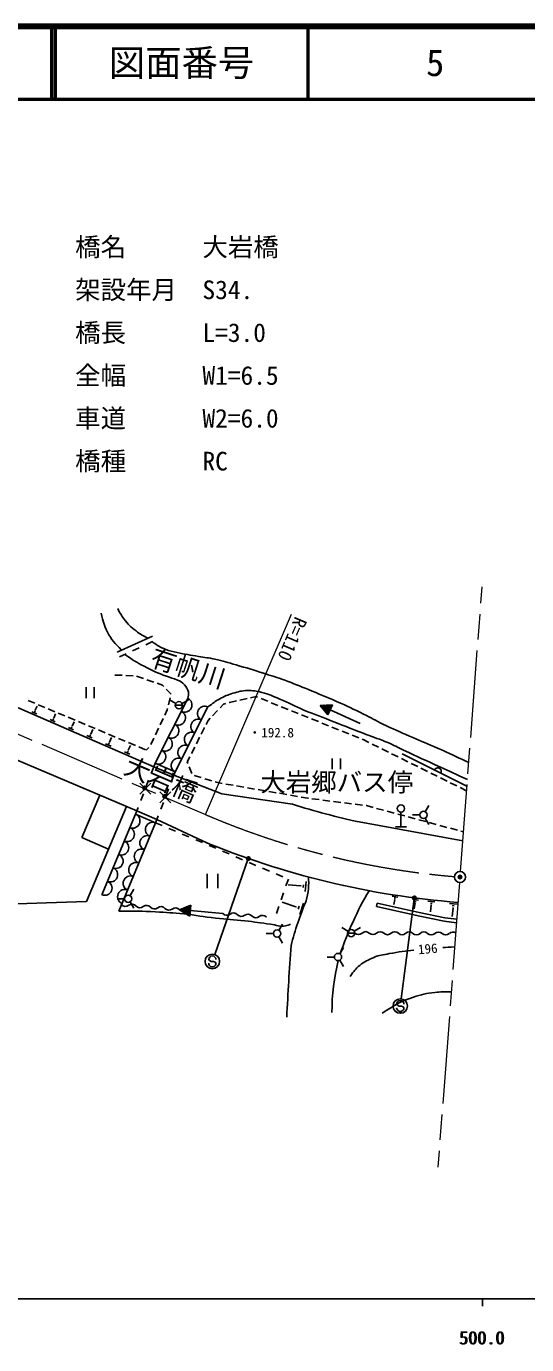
# Model space of a CAD drawing. Units: millimetres, scale not verified. Extents: x 40000 to 29818258, y -6773390 to 380000.
# Drawn here: x 505290 to 574066, y 198715 to 380000 of the extents above; entities that cross this region are included whole.
import ezdxf
from ezdxf.enums import TextEntityAlignment as Align

# ---------------------------------------------------------------- set-up
doc = ezdxf.new("R2010")
doc.units = ezdxf.units.MM
doc.header["$LTSCALE"] = 1000
doc.header["$PDMODE"] = 32
doc.header["$PDSIZE"] = 500
doc.linetypes.add('CHAIN', pattern=[18.5, 12, -1.5, 3.5, -1.5])
for name, color, linetype, lineweight in [('S-BGD', 7, 'Continuous', 25), ('S-BMK', 2, 'CHAIN', 13), ('S-BMK-SRVR', 3, 'Continuous', 25), ('S-STR-HTXT', 7, 'Continuous', 13), ('S-STR-STRC', 7, 'Continuous', 25), ('S-TTL', 2, 'Continuous', 140), ('S-TTL-BAND', 7, 'Continuous', 25), ('S-TTL-LINE', 7, 'Continuous', 50)]:
    doc.layers.add(name, color=color, linetype=linetype, lineweight=lineweight)
doc.layers.add('S-OTRS', color=6, linetype='Continuous')
doc.layers.add('S-TTL-TXT', color=7, linetype='Continuous')
doc.styles.add('ＭＳ ゴシック', font='')
doc.styles.get('ＭＳ ゴシック').set_extended_font_data('MS Gothic')

msp = doc.modelspace()

# ---------------------------------------------------------------- linework, layer by layer
at = {"layer": 'S-BGD'}
for p, q in [((474771, 299063), (522820, 278191)), ((517787, 293938), (522629, 296160)), ((518079, 293302), (518988, 293719)), ((519897, 294136), (520806, 294553)), ((521715, 294970), (522624, 295387)), ((520466, 272128), (472020, 292651)), ((517457, 290799), (518456, 290756)), ((518955, 290735), (519954, 290693)), ((520445, 290622), (521392, 290301)), ((521865, 290141), (522813, 289820)), ((513504, 289116), (513504, 287616)), ((514629, 289116), (514629, 287616)), ((523286, 289659), (523995, 289419)), ((523995, 289419), (524168, 289237)), ((524513, 288875), (525194, 288160)), ((505521, 287301), (506443, 286914)), ((506520, 285949), (506764, 286509)), ((506904, 286721), (507827, 286334)), ((523001, 278657), (527503, 287586)), ((525070, 287662), (524827, 286692)), ((525835, 286887), (524969, 287387)), ((525194, 288160), (525191, 288148)), ((525768, 286637), (526768, 286637)), ((526701, 286887), (527567, 287387)), ((532397, 286789), (531933, 286298)), ((532709, 286878), (532397, 286789)), ((533239, 287029), (533190, 287015)), ((534166, 287233), (533239, 287029)), ((535631, 287555), (534654, 287340)), ((536870, 287827), (536119, 287662)), ((537085, 287741), (536870, 287827)), ((538477, 287182), (537549, 287555)), ((539868, 286623), (538941, 286995)), ((541260, 286064), (540332, 286436)), ((545695, 286620), (547371, 286685)), ((546752, 285318), (545695, 286620)), ((545765, 286533), (547041, 285956)), ((545806, 286624), (547082, 286047)), ((546030, 286633), (547123, 286138)), ((546253, 286642), (547164, 286229)), ((546477, 286650), (547206, 286320)), ((546700, 286659), (547247, 286411)), ((547371, 286685), (546752, 285318)), ((546924, 286667), (547288, 286502)), ((547147, 286676), (547329, 286594)), ((506713, 285460), (506032, 285756)), ((506532, 285742), (506361, 285816)), ((506542, 285940), (506499, 285958)), ((508288, 286140), (509210, 285754)), ((509243, 284361), (508545, 284664)), ((509057, 284649), (508883, 284725)), ((509068, 284852), (509024, 284871)), ((509046, 284862), (509299, 285445)), ((509671, 285560), (510593, 285173)), ((511054, 284980), (511976, 284593)), ((524101, 284839), (523671, 283936)), ((524654, 286001), (524316, 285290)), ((524706, 286207), (524654, 286001)), ((530260, 286404), (525758, 277475)), ((530558, 284845), (530292, 284563)), ((531589, 285935), (530902, 285208)), ((542652, 285504), (541724, 285877)), ((544044, 284945), (543116, 285318)), ((545436, 284386), (544508, 284759)), ((545906, 286360), (546999, 285865)), ((546047, 286186), (546958, 285774)), ((546188, 286013), (546917, 285683)), ((546329, 285839), (546875, 285591)), ((546470, 285665), (546834, 285500)), ((546611, 285492), (546793, 285409)), ((551160, 284145), (547061, 286001)), ((511789, 283255), (511075, 283565)), ((511599, 283550), (511420, 283628)), ((511609, 283758), (511565, 283777)), ((511587, 283767), (511851, 284375)), ((512437, 284400), (513359, 284013)), ((513821, 283819), (514743, 283433)), ((514144, 282666), (514419, 283297)), ((515204, 283239), (516126, 282852)), ((523456, 283484), (523026, 282581)), ((529790, 283571), (529339, 282678)), ((530292, 284563), (530016, 284017)), ((546828, 283827), (545900, 284200)), ((548220, 283268), (547292, 283641)), ((549612, 282709), (548684, 283082)), ((514351, 282143), (513621, 282460)), ((514156, 282444), (513974, 282523)), ((514167, 282656), (514122, 282676)), ((516929, 281023), (516183, 281347)), ((516730, 281331), (516544, 281412)), ((516587, 282659), (517509, 282272)), ((516741, 281548), (516694, 281568)), ((516718, 281558), (517003, 282213)), ((517970, 282079), (518892, 281692)), ((519308, 280442), (519603, 281123)), ((519353, 281498), (520276, 281111)), ((522811, 282130), (522381, 281227)), ((529114, 282232), (528663, 281340)), ((551004, 282150), (550076, 282523)), ((551584, 281917), (551468, 281963)), ((552368, 281529), (551584, 281917)), ((553713, 280864), (552816, 281307)), ((519523, 279896), (518761, 280227)), ((519320, 280210), (519129, 280293)), ((519331, 280432), (519284, 280453)), ((520737, 280918), (521659, 280531)), ((522109, 280816), (521775, 280482)), ((527761, 279554), (527404, 278849)), ((528437, 280893), (527986, 280001)), ((547332, 279334), (547332, 277834)), ((548457, 279334), (548457, 277834)), ((555057, 280199), (554161, 280643)), ((556402, 279535), (555505, 279978)), ((557747, 278870), (556850, 279313)), ((565863, 275521), (556945, 279983)), ((522820, 278191), (522458, 277259)), ((523001, 278657), (522820, 278191)), ((522820, 278191), (525577, 277008)), ((523001, 278657), (525758, 277475)), ((525758, 277475), (525577, 277008)), ((527404, 278849), (527482, 278654)), ((527668, 278190), (528039, 277262)), ((559091, 278205), (558195, 278648)), ((560436, 277540), (559539, 277983)), ((522393, 274409), (520893, 275909)), ((520893, 274409), (522393, 275909)), ((522096, 276327), (521734, 275394)), ((525577, 277008), (525215, 276076)), ((525577, 277008), (532185, 274450)), ((528381, 276969), (529341, 276687)), ((529820, 276545), (530779, 276263)), ((531259, 276121), (531783, 275967)), ((531783, 275967), (532230, 275890)), ((532723, 275805), (533708, 275634)), ((561780, 276875), (560884, 277319)), ((563125, 276211), (562229, 276654)), ((564470, 275546), (563573, 275989)), ((515394, 274276), (512919, 268433)), ((521372, 274462), (521010, 273530)), ((525150, 273227), (523650, 274727)), ((523650, 273227), (525150, 274727)), ((524853, 275144), (524491, 274212)), ((541876, 273033), (532185, 274450)), ((534201, 275549), (535186, 275379)), ((535679, 275294), (536664, 275124)), ((537157, 275039), (538143, 274869)), ((538635, 274784), (539621, 274614)), ((540113, 274529), (541099, 274358)), ((541592, 274273), (542577, 274103)), ((543070, 274018), (544006, 273857)), ((544006, 273857), (544055, 273850)), ((544551, 273787), (545544, 273661)), ((565814, 274881), (564918, 275324)), ((519077, 272716), (513553, 259676)), ((520466, 272128), (520285, 271662)), ((520648, 272598), (520466, 272128)), ((520466, 272128), (523223, 270945)), ((524129, 273279), (523767, 272347)), ((546040, 273598), (547032, 273473)), ((547528, 273410), (548520, 273284)), ((549016, 273221), (550008, 273095)), ((550504, 273032), (551496, 272906)), ((551992, 272843), (552066, 272834)), ((552066, 272834), (552959, 272592)), ((553442, 272462), (554407, 272201)), ((554890, 272070), (555855, 271809)), ((556788, 271939), (556788, 269939)), ((560131, 271987), (560631, 272853)), ((515685, 260578), (520291, 271676)), ((523042, 270479), (518000, 258331)), ((520285, 271662), (523042, 270479)), ((523223, 270945), (523042, 270479)), ((523042, 270479), (523963, 270089)), ((523406, 271415), (523223, 270945)), ((523223, 270945), (529484, 267992)), ((551054, 270593), (565290, 268007)), ((556338, 271679), (557303, 271418)), ((557786, 271287), (558751, 271026)), ((559381, 271554), (558381, 271554)), ((559234, 270895), (560199, 270634)), ((560131, 271121), (560631, 270255)), ((560682, 270504), (561647, 270243)), ((516602, 266873), (512919, 268433)), ((524883, 269698), (525804, 269308)), ((526725, 268918), (527646, 268527)), ((556038, 269939), (557538, 269939)), ((562130, 270112), (563095, 269851)), ((563578, 269721), (564543, 269460)), ((565026, 269329), (565383, 269232)), ((528566, 268137), (529487, 267747)), ((530408, 267356), (531328, 266966)), ((532249, 266576), (533170, 266186)), ((534090, 265795), (535011, 265405)), ((535932, 265015), (536852, 264624)), ((530129, 263465), (530129, 261465)), ((531629, 263465), (531629, 261465)), ((537773, 264234), (538694, 263844)), ((539615, 263454), (540535, 263063)), ((519543, 260466), (520043, 261332)), ((541311, 262735), (540984, 261789)), ((543017, 261795), (541298, 261959)), ((543021, 261838), (543013, 261753)), ((543375, 261934), (543342, 261592)), ((543765, 262413), (543635, 261047)), ((497335, 259099), (513553, 259676)), ((518793, 260033), (517793, 260033)), ((519543, 259600), (520043, 258734)), ((540658, 260844), (540331, 259899)), ((542347, 258927), (540471, 259560)), ((543392, 259445), (542865, 257883)), ((553539, 259442), (553429, 258954)), ((553539, 259442), (559276, 258150)), ((555593, 260385), (556376, 260264)), ((555924, 259933), (555817, 259233)), ((555857, 260144), (556052, 260114)), ((555900, 259937), (555949, 259929)), ((558362, 259959), (559212, 259828)), ((558722, 259468), (558599, 258668)), ((558648, 259697), (558861, 259665)), ((558695, 259473), (558748, 259464)), ((560500, 259694), (561442, 259600)), ((560830, 259424), (561065, 259400)), ((563456, 259399), (564548, 259290)), ((526338, 258528), (527897, 259146)), ((527768, 257652), (526338, 258528)), ((526433, 258470), (527828, 258349)), ((526442, 258570), (527837, 258449)), ((526624, 258353), (527819, 258250)), ((526650, 258652), (527845, 258549)), ((526814, 258236), (527811, 258150)), ((526858, 258734), (527854, 258648)), ((527005, 258119), (527802, 258051)), ((527065, 258817), (527862, 258748)), ((527196, 258003), (527794, 257951)), ((527273, 258899), (527871, 258848)), ((527386, 257886), (527785, 257851)), ((527481, 258982), (527880, 258947)), ((527577, 257769), (527776, 257752)), ((527689, 259064), (527888, 259047)), ((527897, 259146), (527768, 257652)), ((532316, 258012), (527832, 258399)), ((540005, 258954), (539678, 258009)), ((542364, 258976), (542331, 258878)), ((542804, 258991), (542672, 258600)), ((553429, 258954), (559171, 257661)), ((559171, 257661), (562735, 256932)), ((559276, 258150), (562816, 257426)), ((560924, 259176), (560828, 258213)), ((560895, 259179), (560953, 259173)), ((562816, 257426), (564466, 257220)), ((563947, 258798), (563828, 257603)), ((563838, 259085), (564111, 259058)), ((563913, 258802), (563981, 258795)), ((540002, 255678), (540502, 256544)), ((549506, 255565), (548640, 256065)), ((550372, 255565), (551239, 256065)), ((562735, 256932), (564428, 256721)), ((539252, 255245), (538252, 255245)), ((540002, 254812), (540502, 253946)), ((549439, 255315), (550439, 255315)), ((547634, 252021), (546634, 252021)), ((548384, 252454), (548884, 253320)), ((548384, 251588), (548884, 250722))]:
    msp.add_line(p, q, dxfattribs=at)
for centre in [(526268, 286637), (556788, 272439), (559881, 271554), (519293, 260033), (539752, 255245), (549939, 255315), (548134, 252021)]:
    msp.add_circle(centre, 500, dxfattribs=at)
for centre, radius, start, end in [((527053, 286694), 1000, 243.24168, 63.24168), ((529810, 285511), 1000, 63.24168, 243.24168), ((526153, 284908), 1000, 243.24168, 63.24168), ((528910, 283725), 1000, 63.24168, 243.24168), ((525252, 283122), 1000, 243.24168, 63.24168), ((528009, 281939), 1000, 63.24168, 243.24168), ((524352, 281336), 1000, 243.24168, 63.24168), ((527109, 280153), 1000, 63.24168, 243.24168), ((523451, 279550), 1000, 243.24168, 63.24168), ((526208, 278368), 1000, 63.24168, 243.24168), ((561839, 277535), 500, 333.42323, 153.42323), ((573280, 372702), 104500, 252.51129, 257.71971), ((519902, 270738), 1000, 247.4575, 67.4575), ((522659, 269555), 1000, 67.4575, 247.4575), ((519135, 268891), 1000, 247.4575, 67.4575), ((521892, 267708), 1000, 67.4575, 247.4575), ((518368, 267044), 1000, 247.4575, 67.4575), ((521125, 265861), 1000, 67.4575, 247.4575), ((573280, 372702), 113500, 247.30235, 265.6354), ((517601, 265196), 1000, 247.4575, 67.4575), ((520358, 264014), 1000, 67.4575, 247.4575), ((516835, 263349), 1000, 247.4575, 67.4575), ((519592, 262166), 1000, 67.4575, 247.4575), ((534879, 262256), 9228, 344.33055, 4.77285), ((516068, 261502), 1000, 247.4575, 67.4575), ((518825, 260319), 1000, 67.4575, 247.4575), ((593859, 237029), 47962, 149.82098, 161.28111), ((519817, 258565), 725, 41.45754, 128.66317), ((584331, 242648), 44030, 157.12428, 165.58611), ((518911, 259697), 725, 221.45754, 308.66317), ((520903, 259525), 725, 221.45754, 308.66317), ((521809, 258393), 725, 41.45754, 128.66317), ((522896, 259353), 725, 221.45754, 308.66317), ((523802, 258221), 725, 41.45754, 128.66317), ((524889, 259181), 725, 221.45754, 308.66317), ((525795, 258048), 725, 41.45754, 128.66317), ((532859, 258492), 725, 221.45754, 308.66317), ((533765, 257360), 725, 41.45754, 128.66317), ((534852, 258320), 725, 221.45754, 308.66317), ((535757, 257187), 725, 41.45754, 128.66317), ((536844, 258147), 725, 221.45754, 308.66317), ((537750, 257015), 725, 41.45754, 128.66317), ((550942, 255838), 725, 226.09705, 313.30269), ((551937, 254782), 725, 46.09705, 133.30269), ((552942, 255827), 725, 226.09705, 313.30269), ((553937, 254772), 725, 46.09705, 133.30269), ((554942, 255817), 725, 226.09705, 313.30269), ((555937, 254762), 725, 46.09705, 133.30269), ((556942, 255806), 725, 226.09705, 313.30269), ((557937, 254751), 725, 46.09705, 133.30269), ((558942, 255796), 725, 226.09705, 313.30269), ((559937, 254741), 725, 46.09705, 133.30269), ((560942, 255785), 725, 226.09705, 313.30269), ((561937, 254730), 725, 46.09705, 133.30269), ((562942, 255775), 725, 226.09705, 313.30269), ((563937, 254720), 725, 57.84948, 133.30269), ((944852, 224344), 404227, 175.84841, 177.2499), ((578150, 244209), 30860, 166.29026, 179.67509)]:
    msp.add_arc(centre, radius, start, end, dxfattribs=at)
for points, knots in [([(515585, 299313), (515837, 298133), (515958, 297668), (516440, 296714), (516999, 295610), (517414, 295217), (518386, 294213)], [0, 0, 0, 0, 1, 1, 1, 2, 2, 2, 2]), ([(517845, 299933), (518184, 299259), (518321, 299031), (518707, 298508), (519252, 297768), (519644, 297405), (520379, 296854), (520970, 296410), (521228, 296261), (521993, 295868)], [0, 0, 0, 0, 1, 1, 1, 2, 2, 2, 3, 3, 3, 3]), ([(522585, 295370), (523385, 294830), (523663, 294615), (524443, 294320), (525036, 294096), (525392, 294042), (526009, 293898), (527146, 293632), (527798, 293556), (528947, 293352), (529832, 293196), (530339, 293173), (531217, 292983), (532366, 292734), (532990, 292516), (534120, 292191), (535604, 291765), (536432, 291516), (537903, 291047), (539048, 290683), (539695, 290491), (540824, 290080), (542102, 289614), (542801, 289308), (544061, 288795), (545579, 288177), (546434, 287841), (547932, 287177), (549405, 286523), (550219, 286133), (551662, 285417), (552709, 284898), (553270, 284558), (554319, 284045), (555723, 283358), (556531, 283021), (557961, 282391), (559266, 281816), (560018, 281543), (561322, 280966), (562688, 280360), (563452, 280016), (564806, 279382), (565316, 279143), (565479, 279068), (566111, 278766)], [0, 0, 0, 0, 1, 1, 1, 2, 2, 2, 3, 3, 3, 4, 4, 4, 5, 5, 5, 6, 6, 6, 7, 7, 7, 8, 8, 8, 9, 9, 9, 10, 10, 10, 11, 11, 11, 12, 12, 12, 13, 13, 13, 14, 14, 14, 15, 15, 15, 15]), ([(518815, 293639), (520020, 292817), (520393, 292569), (521468, 291994), (522628, 291374), (523320, 291102), (524546, 290626), (525125, 290402), (525489, 290377), (526051, 290113), (526460, 289922), (526723, 289814), (527009, 289464), (527298, 289109), (527494, 288882), (527559, 288428), (527605, 288102), (527585, 287929), (527503, 287586)], [0, 0, 0, 0, 1, 1, 1, 2, 2, 2, 3, 3, 3, 4, 4, 4, 5, 5, 5, 6, 6, 6, 6]), ([(530260, 286404), (530971, 286968), (531211, 287159), (531889, 287530), (532558, 287896), (532958, 288068), (533688, 288287), (534444, 288515), (534885, 288653), (535675, 288666), (536458, 288679), (536901, 288592), (537663, 288414), (538661, 288180), (539174, 287886), (540124, 287499), (541441, 286962), (542125, 286536), (543436, 285984), (545023, 285318), (545935, 285002), (547538, 284375), (549275, 283696), (550245, 283309), (551986, 282640), (553155, 282191), (553834, 282001), (554983, 281504), (555849, 281131), (556308, 280865), (557160, 280463), (559125, 279536), (560235, 279037), (562208, 278129), (563662, 277459), (564117, 277250), (565932, 276418)], [0, 0, 0, 0, 1, 1, 1, 2, 2, 2, 3, 3, 3, 4, 4, 4, 5, 5, 5, 6, 6, 6, 7, 7, 7, 8, 8, 8, 9, 9, 9, 10, 10, 10, 11, 11, 11, 12, 12, 12, 12]), ([(518000, 258331), (520425, 258326), (521086, 258336), (523060, 258231), (524573, 258151), (525421, 258102), (526928, 257942), (528642, 257759), (529590, 257554), (531303, 257363), (532867, 257189), (533751, 257170), (535316, 257002), (536704, 256853), (537472, 256692), (538859, 256532), (539663, 256439), (540130, 256137), (540919, 256315), (541194, 256377), (541323, 256401), (541606, 256532)], [0, 0, 0, 0, 1, 1, 1, 2, 2, 2, 3, 3, 3, 4, 4, 4, 5, 5, 5, 6, 6, 6, 7, 7, 7, 7]), ([(558576, 252969), (557468, 252853), (556524, 252730), (555178, 252483), (554332, 252329), (553830, 252299), (553041, 251957), (552258, 251616), (551797, 251420), (551139, 250874), (550529, 250367), (550316, 250084), (549793, 249352)], [0, 0, 0, 0, 1, 1, 1, 2, 2, 2, 3, 3, 3, 4, 4, 4, 4]), ([(563704, 247232), (562659, 247254), (562320, 247244), (561440, 247150), (560269, 247024), (559620, 246849), (558496, 246498), (556696, 245936), (556054, 245444), (554202, 244295)], [0, 0, 0, 0, 1, 1, 1, 2, 2, 2, 3, 3, 3, 3])]:
    msp.add_open_spline(points, degree=3, knots=knots, dxfattribs=at)
msp.add_open_spline([(564177, 253423), (563499, 253385), (562996, 253355), (562560, 253327)], degree=3, dxfattribs=at)
at = {"layer": 'S-BMK'}
for p, q in [((564966, 263769), (567953, 302905)), ((473395, 295857), (529914, 271611)), ((564852, 262273), (561865, 223137))]:
    msp.add_line(p, q, dxfattribs=at)
msp.add_arc((573280, 372702), 110000, 246.78148, 265.24474, dxfattribs=at)
at = {"layer": 'S-BMK-SRVR'}
msp.add_circle((564909, 263021), 750, dxfattribs=at)
msp.add_point((564909, 263021), dxfattribs=at)
msp.add_point((564909, 263021), dxfattribs=at)
at = {"layer": 'S-OTRS'}
for p in [(521540, 275278), (524305, 274114), (564909, 263021)]:
    msp.add_point(p, dxfattribs=at)
at = {"layer": 'S-STR-HTXT'}
msp.add_line((529914, 271611), (541741, 299182), dxfattribs=at)
at = {"layer": 'S-STR-STRC'}
for p, q in [((535756, 265426), (531183, 252352)), ((558613, 260003), (556826, 246268)), ((530458, 251549), (530358, 251667)), ((530703, 251410), (530458, 251549)), ((531004, 251407), (530703, 251410)), ((531249, 251295), (531004, 251407)), ((531355, 251159), (531249, 251295)), ((556302, 245417), (556202, 245535)), ((556547, 245278), (556302, 245417)), ((556847, 245276), (556547, 245278)), ((557092, 245164), (556847, 245276)), ((557198, 245028), (557092, 245164))]:
    msp.add_line(p, q, dxfattribs=at)
for centre, radius in [((535806, 265567), 150), ((535806, 265567), 120), ((535806, 265567), 90), ((535806, 265567), 60), ((535806, 265567), 30), ((558633, 260151), 150), ((558633, 260151), 120), ((558633, 260151), 90), ((558633, 260151), 60), ((558633, 260151), 30), ((530853, 251408), 1000), ((556697, 245277), 1000)]:
    msp.add_circle(centre, radius, dxfattribs=at)
for centre, start, end in [((530858, 251663), 359.55488, 179.55488), ((530855, 251163), 179.55488, 359.55488), ((556698, 245031), 179.55488, 359.55488), ((556702, 245531), 359.55488, 179.55488)]:
    msp.add_arc(centre, 500, start, end, dxfattribs=at)
for p in [(535806, 265567), (558633, 260151)]:
    msp.add_point(p, dxfattribs=at)
at = {"layer": 'S-TTL'}
msp.add_line((680000, 380000), (40000, 380000), dxfattribs=at)
at = {"layer": 'S-TTL-BAND'}
for p, q in [((40000, 205000), (579000, 205000)), ((568000, 205000), (568000, 204000))]:
    msp.add_line(p, q, dxfattribs=at)
at = {"layer": 'S-TTL-LINE'}
for p, q in [((508747, 380000), (508747, 370000)), ((509247, 380000), (509247, 370000)), ((543997, 380000), (543997, 370000)), ((40000, 370000), (680000, 370000))]:
    msp.add_line(p, q, dxfattribs=at)

# ---------------------------------------------------------------- texts
at = {"layer": 'S-BGD', "style": 'ＭＳ ゴシック'}
msp.add_text('有帆川', height=2566, rotation=342.195, dxfattribs=at).set_placement((522516, 293350), align=Align.MIDDLE_LEFT)
msp.add_text('・192.8', height=1320, dxfattribs=at).set_placement((535787, 282880), align=Align.MIDDLE_LEFT)
msp.add_text('大岩橋', height=2566, rotation=336.781, dxfattribs=at).set_placement((523022, 274568), align=Align.BOTTOM_CENTER)
msp.add_text('大岩郷バス停', height=2566, dxfattribs=at).set_placement((547953, 276062), align=Align.MIDDLE_CENTER)
msp.add_text('196', height=1320, rotation=4.662, dxfattribs=at).set_placement((560475, 253156), align=Align.MIDDLE_CENTER)
at = {"layer": 'S-STR-HTXT', "style": 'ＭＳ ゴシック'}
for s, p in [('橋名\u3000\u3000\u3000大岩橋', (511995, 347614)), ('架設年月\u3000S34.', (511996, 341723)), ('橋長\u3000\u3000\u3000L=3.0', (511996, 335832)), ('全幅\u3000\u3000\u3000W1=6.5', (511996, 329941)), ('車道\u3000\u3000\u3000W2=6.0', (511996, 324050)), ('橋種\u3000\u3000\u3000RC', (511996, 318159))]:
    msp.add_text(s, height=2566, dxfattribs=at).set_placement(p, align=Align.BOTTOM_LEFT)
msp.add_text('R=110', height=1833, rotation=246.781, dxfattribs=at).set_placement((541741, 299182), align=Align.BOTTOM_LEFT)
at = {"layer": 'S-TTL-BAND', "style": 'ＭＳ ゴシック'}
for p in [(567844, 198195), (568000, 198195)]:
    msp.add_text('500.0', height=1833, dxfattribs=at).set_placement(p, align=Align.BOTTOM_CENTER)
at = {"layer": 'S-TTL-TXT', "style": 'ＭＳ ゴシック'}
for s, p in [('図面番号', (526622, 375000)), ('5', (561497, 375000))]:
    msp.add_text(s, height=3666, dxfattribs=at).set_placement(p, align=Align.MIDDLE_CENTER)

doc.saveas('drawing.dxf')
